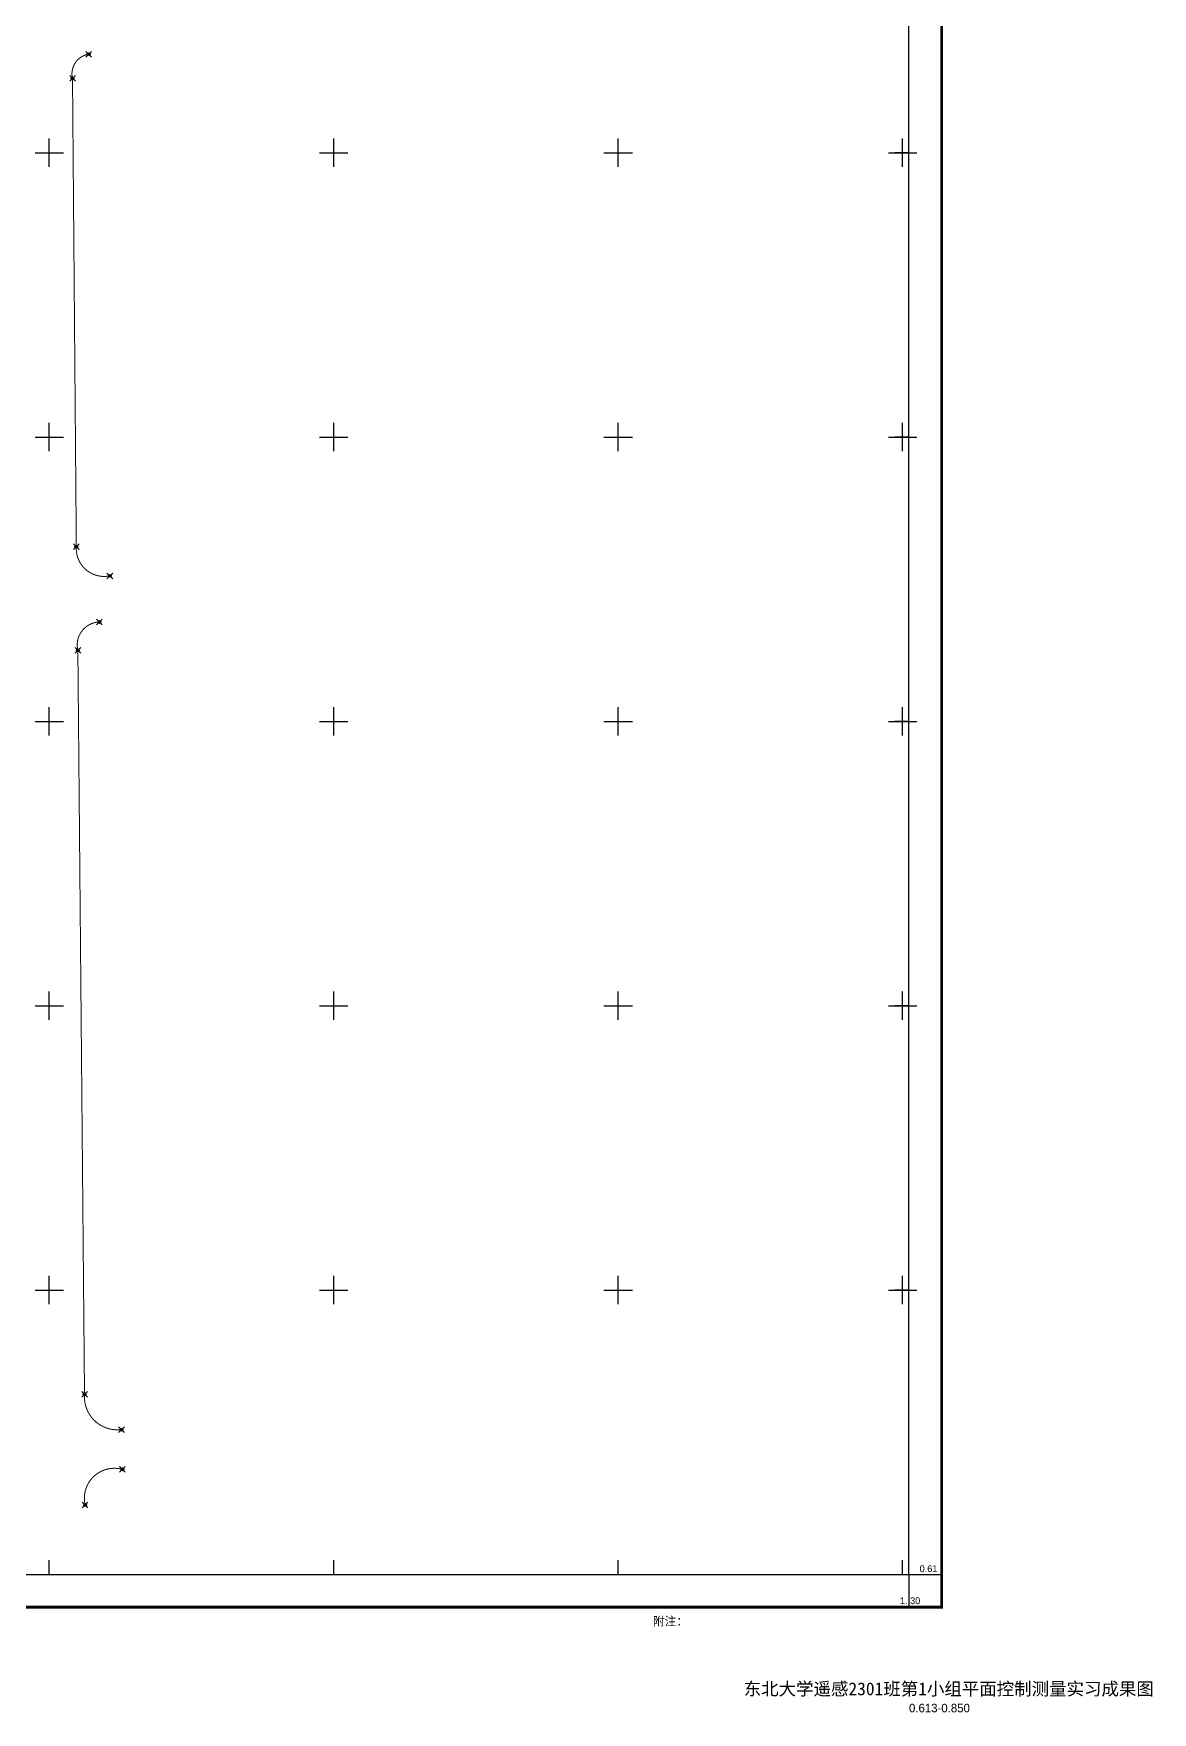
# Model space of a CAD drawing. Extents: x 807 to 1344, y 588 to 1295.
# Drawn here: x 1147 to 1343.7, y 588.5 to 883.7 of the extents above; entities that cross this region are included whole.
import ezdxf
from ezdxf.enums import TextEntityAlignment as Align

# ---------------------------------------------------------------- set-up
doc = ezdxf.new("R2010")
doc.units = 0
doc.header["$LTSCALE"] = 0.5
doc.header["$PDMODE"] = 35
doc.header["$PDSIZE"] = 0.5
for name, color, linetype in [('DLSS', 4, 'CONTINUOUS'), ('TK', 7, 'CONTINUOUS'), ('ZDH', 1, 'CONTINUOUS')]:
    doc.layers.add(name, color=color, linetype=linetype)
doc.styles.add('中等线体', font='')
doc.styles.add('细等线体', font='', dxfattribs={"width": 0.8})
doc.styles.add('黑体', font='simhei.ttf')
doc.styles.get('中等线体').set_extended_font_data('FZZhongDengXian-Z07S')
doc.styles.get('细等线体').set_extended_font_data('FZXiDengXian-Z06S')

msp = doc.modelspace()

# ---------------------------------------------------------------- linework, layer by layer
at = {"layer": 'DLSS', "linetype": 'Continuous', "const_width": 0.175, "flags": 128}
for points in [[(1160.42, 788.36, -0.496561), (1154.53, 793.48), (1153.86, 875.82, -0.437941), (1156.7, 880.09)], [(1162.47, 638.23, -0.474815), (1155.97, 644.45), (1154.8, 775.26, -0.476648), (1158.6, 780.25)], [(1156.08, 624.97, -0.569395), (1162.63, 631.24)]]:
    msp.add_lwpolyline(points, format="xyb", dxfattribs=at)
at = {"layer": 'TK', "linetype": 'Continuous'}
for p, q in [((1149.78, 860.27), (1149.78, 865.27)), ((1199.78, 860.27), (1199.78, 865.27)), ((1249.78, 860.27), (1249.78, 865.27)), ((1299.78, 860.27), (1299.78, 865.27)), ((1147.28, 862.77), (1152.28, 862.77)), ((1197.28, 862.77), (1202.28, 862.77)), ((1247.28, 862.77), (1252.28, 862.77)), ((1297.28, 862.77), (1302.28, 862.77)), ((1300.9, 862.77), (1298.4, 862.77)), ((1149.78, 810.27), (1149.78, 815.27)), ((1199.78, 810.27), (1199.78, 815.27)), ((1249.78, 810.27), (1249.78, 815.27)), ((1299.78, 810.27), (1299.78, 815.27)), ((1147.28, 812.77), (1152.28, 812.77)), ((1197.28, 812.77), (1202.28, 812.77)), ((1247.28, 812.77), (1252.28, 812.77)), ((1297.28, 812.77), (1302.28, 812.77)), ((1300.9, 812.77), (1298.4, 812.77)), ((1149.78, 760.27), (1149.78, 765.27)), ((1199.78, 760.27), (1199.78, 765.27)), ((1249.78, 760.27), (1249.78, 765.27)), ((1299.78, 760.27), (1299.78, 765.27)), ((1147.28, 762.77), (1152.28, 762.77)), ((1197.28, 762.77), (1202.28, 762.77)), ((1247.28, 762.77), (1252.28, 762.77)), ((1297.28, 762.77), (1302.28, 762.77)), ((1300.9, 762.77), (1298.4, 762.77)), ((1149.78, 710.27), (1149.78, 715.27)), ((1199.78, 710.27), (1199.78, 715.27)), ((1249.78, 710.27), (1249.78, 715.27)), ((1299.78, 710.27), (1299.78, 715.27)), ((1147.28, 712.77), (1152.28, 712.77)), ((1197.28, 712.77), (1202.28, 712.77)), ((1247.28, 712.77), (1252.28, 712.77)), ((1297.28, 712.77), (1302.28, 712.77)), ((1300.9, 712.77), (1298.4, 712.77)), ((1149.78, 660.27), (1149.78, 665.27)), ((1199.78, 660.27), (1199.78, 665.27)), ((1249.78, 660.27), (1249.78, 665.27)), ((1299.78, 660.27), (1299.78, 665.27)), ((1147.28, 662.77), (1152.28, 662.77)), ((1197.28, 662.77), (1202.28, 662.77)), ((1247.28, 662.77), (1252.28, 662.77)), ((1297.28, 662.77), (1302.28, 662.77)), ((1300.9, 662.77), (1298.4, 662.77)), ((1149.78, 612.77), (1149.78, 615.27)), ((1199.78, 612.77), (1199.78, 615.27)), ((1249.78, 612.77), (1249.78, 615.27)), ((1299.78, 612.77), (1299.78, 615.27)), ((1300.9, 612.77), (1306.4, 612.77)), ((1300.9, 612.77), (1300.9, 607.27))]:
    msp.add_line(p, q, dxfattribs=at)
at = {"layer": 'TK', "linetype": 'Continuous', "const_width": 0.5, "flags": 128}
msp.add_lwpolyline([(844.03, 607.02), (1306.65, 607.02), (1306.65, 1268.57), (844.03, 1268.57)], close=True, dxfattribs=at)
at = {"layer": 'TK', "linetype": 'Continuous', "flags": 128}
msp.add_lwpolyline([(849.78, 612.77), (1300.9, 612.77), (1300.9, 1262.82), (849.78, 1262.82)], close=True, dxfattribs=at)
at = {"layer": 'ZDH', "color": 1, "linetype": 'Continuous'}
for p in [(1156.7, 880.09), (1153.86, 875.82), (1154.53, 793.48), (1160.42, 788.36), (1158.6, 780.25), (1154.8, 775.26), (1155.97, 644.45), (1162.47, 638.23), (1162.63, 631.24), (1156.08, 624.97)]:
    msp.add_point(p, dxfattribs=at)

# ---------------------------------------------------------------- texts
at = {"layer": 'TK', "linetype": 'Continuous', "style": '中等线体'}
for s, p in [('0.61', (1305.9, 613.77)), ('1.', (1300.65, 608.14))]:
    msp.add_text(s, height=1.2, dxfattribs=at).set_placement(p, align=Align.MIDDLE_RIGHT)
msp.add_text('30', height=1.2, dxfattribs=at).set_placement((1301.1, 608.14), align=Align.MIDDLE_LEFT)
at = {"layer": 'TK', "linetype": 'Continuous'}
for s, style, p in [('附注： ', '细等线体', (1255.9, 605.27)), ('0.613-0.850', '中等线体', (1300.9, 590.02))]:
    msp.add_text(s, height=1.5, dxfattribs=dict(at, style=style)).set_placement(p, align=Align.TOP_LEFT)
at = {"layer": 'TK', "linetype": 'Continuous', "style": '黑体'}
msp.add_text('东北大学遥感2301班第1小组平面控制测量实习成果图', height=2.25, dxfattribs=at).set_placement((1307.9, 593.77), align=Align.TOP_CENTER)

doc.saveas('drawing.dxf')
